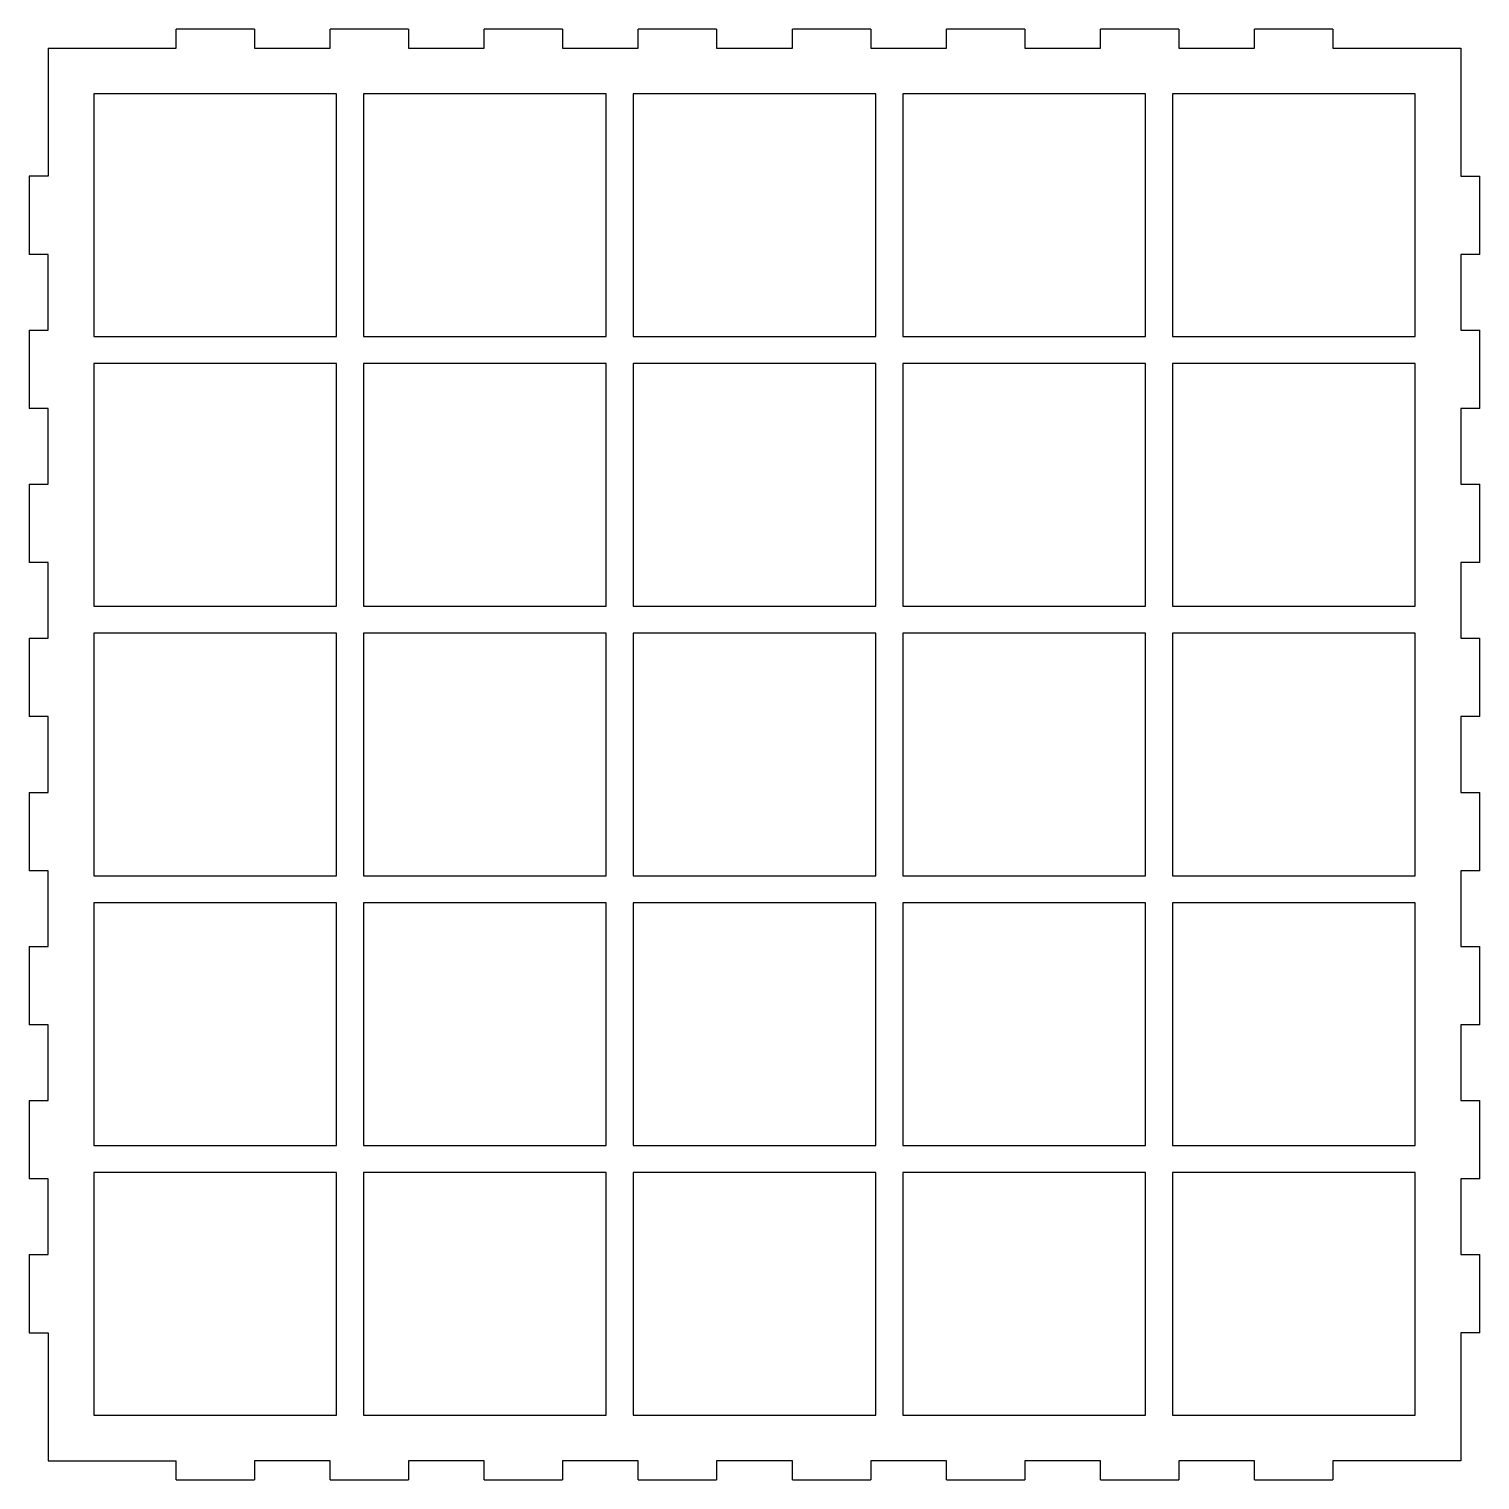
# Model space of a CAD drawing. Header units: millimetres. Extents: x -113 to 113, y -113 to 113.
import ezdxf

# ---------------------------------------------------------------- set-up
doc = ezdxf.new("R2010")
doc.units = ezdxf.units.MM
doc.layers.add('Shape2DView', color=7, linetype='CONTINUOUS')

msp = doc.modelspace()

# ---------------------------------------------------------------- linework, layer by layer
at = {"layer": 'Shape2DView'}
for p, q in [((-90.1, 110), (-90.1, 113)), ((-77.9, 113), (-90.1, 113)), ((-77.9, 113), (-77.9, 110)), ((-66.1, 110), (-66.1, 113)), ((-53.9, 113), (-66.1, 113)), ((-53.9, 113), (-53.9, 110)), ((-42.1, 110), (-42.1, 113)), ((-29.9, 113), (-42.1, 113)), ((-29.9, 113), (-29.9, 110)), ((-18.1, 110), (-18.1, 113)), ((-5.9, 113), (-18.1, 113)), ((-5.9, 113), (-5.9, 110)), ((5.9, 110), (5.9, 113)), ((18.1, 113), (5.9, 113)), ((18.1, 113), (18.1, 110)), ((29.9, 110), (29.9, 113)), ((42.1, 113), (29.9, 113)), ((42.1, 113), (42.1, 110)), ((53.9, 110), (53.9, 113)), ((66.1, 113), (53.9, 113)), ((66.1, 113), (66.1, 110)), ((77.9, 110), (77.9, 113)), ((90.1, 113), (77.9, 113)), ((90.1, 113), (90.1, 110)), ((-110, 110), (-110, 90.1)), ((-110, 110), (-90.1, 110)), ((-77.9, 110), (-66.1, 110)), ((-53.9, 110), (-42.1, 110)), ((-29.9, 110), (-18.1, 110)), ((-5.9, 110), (5.9, 110)), ((18.1, 110), (29.9, 110)), ((42.1, 110), (53.9, 110)), ((66.1, 110), (77.9, 110)), ((90.1, 110), (110, 110)), ((110, 110), (110, 90.1)), ((-102.9, 102.9), (-102.9, 65.1)), ((-65.1, 102.9), (-102.9, 102.9)), ((-65.1, 65.1), (-65.1, 102.9)), ((-60.9, 102.9), (-60.9, 65.1)), ((-23.1, 102.9), (-60.9, 102.9)), ((-23.1, 65.1), (-23.1, 102.9)), ((-18.9, 102.9), (-18.9, 65.1)), ((18.9, 102.9), (-18.9, 102.9)), ((18.9, 65.1), (18.9, 102.9)), ((23.1, 102.9), (23.1, 65.1)), ((60.9, 102.9), (23.1, 102.9)), ((60.9, 65.1), (60.9, 102.9)), ((65.1, 102.9), (65.1, 65.1)), ((102.9, 102.9), (65.1, 102.9)), ((102.9, 65.1), (102.9, 102.9)), ((-113, 90.1), (-113, 77.9)), ((-110, 90.1), (-113, 90.1)), ((110, 90.1), (113, 90.1)), ((113, 77.9), (113, 90.1)), ((-110, 77.9), (-113, 77.9)), ((-110, 66.1), (-110, 77.9)), ((113, 77.9), (110, 77.9)), ((110, 77.9), (110, 66.1)), ((-113, 66.1), (-113, 53.9)), ((-113, 66.1), (-110, 66.1)), ((110, 66.1), (113, 66.1)), ((113, 53.9), (113, 66.1)), ((-102.9, 65.1), (-65.1, 65.1)), ((-60.9, 65.1), (-23.1, 65.1)), ((-18.9, 65.1), (18.9, 65.1)), ((23.1, 65.1), (60.9, 65.1)), ((65.1, 65.1), (102.9, 65.1)), ((-102.9, 60.9), (-102.9, 23.1)), ((-65.1, 60.9), (-102.9, 60.9)), ((-65.1, 23.1), (-65.1, 60.9)), ((-60.9, 60.9), (-60.9, 23.1)), ((-23.1, 60.9), (-60.9, 60.9)), ((-23.1, 23.1), (-23.1, 60.9)), ((-18.9, 60.9), (-18.9, 23.1)), ((18.9, 60.9), (-18.9, 60.9)), ((18.9, 23.1), (18.9, 60.9)), ((23.1, 60.9), (23.1, 23.1)), ((60.9, 60.9), (23.1, 60.9)), ((60.9, 23.1), (60.9, 60.9)), ((65.1, 60.9), (65.1, 23.1)), ((102.9, 60.9), (65.1, 60.9)), ((102.9, 23.1), (102.9, 60.9)), ((-110, 53.9), (-113, 53.9)), ((-110, 42.1), (-110, 53.9)), ((113, 53.9), (110, 53.9)), ((110, 53.9), (110, 42.1)), ((-113, 42.1), (-113, 29.9)), ((-113, 42.1), (-110, 42.1)), ((110, 42.1), (113, 42.1)), ((113, 29.9), (113, 42.1)), ((-110, 29.9), (-113, 29.9)), ((-110, 18.1), (-110, 29.9)), ((113, 29.9), (110, 29.9)), ((110, 29.9), (110, 18.1)), ((-102.9, 23.1), (-65.1, 23.1)), ((-60.9, 23.1), (-23.1, 23.1)), ((-18.9, 23.1), (18.9, 23.1)), ((23.1, 23.1), (60.9, 23.1)), ((65.1, 23.1), (102.9, 23.1)), ((-113, 18.1), (-113, 5.9)), ((-113, 18.1), (-110, 18.1)), ((-102.9, 18.9), (-102.9, -18.9)), ((-65.1, 18.9), (-102.9, 18.9)), ((-65.1, -18.9), (-65.1, 18.9)), ((-60.9, 18.9), (-60.9, -18.9)), ((-23.1, 18.9), (-60.9, 18.9)), ((-23.1, -18.9), (-23.1, 18.9)), ((-18.9, 18.9), (-18.9, -18.9)), ((18.9, 18.9), (-18.9, 18.9)), ((18.9, -18.9), (18.9, 18.9)), ((23.1, 18.9), (23.1, -18.9)), ((60.9, 18.9), (23.1, 18.9)), ((60.9, -18.9), (60.9, 18.9)), ((65.1, 18.9), (65.1, -18.9)), ((102.9, 18.9), (65.1, 18.9)), ((102.9, -18.9), (102.9, 18.9)), ((110, 18.1), (113, 18.1)), ((113, 5.9), (113, 18.1)), ((-110, 5.9), (-113, 5.9)), ((-110, -5.9), (-110, 5.9)), ((113, 5.9), (110, 5.9)), ((110, 5.9), (110, -5.9)), ((-113, -5.9), (-113, -18.1)), ((-113, -5.9), (-110, -5.9)), ((110, -5.9), (113, -5.9)), ((113, -18.1), (113, -5.9)), ((-110, -18.1), (-113, -18.1)), ((-110, -29.9), (-110, -18.1)), ((-102.9, -18.9), (-65.1, -18.9)), ((-60.9, -18.9), (-23.1, -18.9)), ((-18.9, -18.9), (18.9, -18.9)), ((23.1, -18.9), (60.9, -18.9)), ((65.1, -18.9), (102.9, -18.9)), ((113, -18.1), (110, -18.1)), ((110, -18.1), (110, -29.9)), ((-102.9, -23.1), (-102.9, -60.9)), ((-65.1, -23.1), (-102.9, -23.1)), ((-65.1, -60.9), (-65.1, -23.1)), ((-60.9, -23.1), (-60.9, -60.9)), ((-23.1, -23.1), (-60.9, -23.1)), ((-23.1, -60.9), (-23.1, -23.1)), ((-18.9, -23.1), (-18.9, -60.9)), ((18.9, -23.1), (-18.9, -23.1)), ((18.9, -60.9), (18.9, -23.1)), ((23.1, -23.1), (23.1, -60.9)), ((60.9, -23.1), (23.1, -23.1)), ((60.9, -60.9), (60.9, -23.1)), ((65.1, -23.1), (65.1, -60.9)), ((102.9, -23.1), (65.1, -23.1)), ((102.9, -60.9), (102.9, -23.1)), ((-113, -29.9), (-113, -42.1)), ((-113, -29.9), (-110, -29.9)), ((110, -29.9), (113, -29.9)), ((113, -42.1), (113, -29.9)), ((-110, -42.1), (-113, -42.1)), ((-110, -53.9), (-110, -42.1)), ((113, -42.1), (110, -42.1)), ((110, -42.1), (110, -53.9)), ((-113, -53.9), (-113, -66.1)), ((-113, -53.9), (-110, -53.9)), ((110, -53.9), (113, -53.9)), ((113, -66.1), (113, -53.9)), ((-102.9, -60.9), (-65.1, -60.9)), ((-60.9, -60.9), (-23.1, -60.9)), ((-18.9, -60.9), (18.9, -60.9)), ((23.1, -60.9), (60.9, -60.9)), ((65.1, -60.9), (102.9, -60.9)), ((-102.9, -65.1), (-102.9, -102.9)), ((-65.1, -65.1), (-102.9, -65.1)), ((-65.1, -102.9), (-65.1, -65.1)), ((-60.9, -65.1), (-60.9, -102.9)), ((-23.1, -65.1), (-60.9, -65.1)), ((-23.1, -102.9), (-23.1, -65.1)), ((-18.9, -65.1), (-18.9, -102.9)), ((18.9, -65.1), (-18.9, -65.1)), ((18.9, -102.9), (18.9, -65.1)), ((23.1, -65.1), (23.1, -102.9)), ((60.9, -65.1), (23.1, -65.1)), ((60.9, -102.9), (60.9, -65.1)), ((65.1, -65.1), (65.1, -102.9)), ((102.9, -65.1), (65.1, -65.1)), ((102.9, -102.9), (102.9, -65.1)), ((-110, -66.1), (-113, -66.1)), ((-110, -77.9), (-110, -66.1)), ((113, -66.1), (110, -66.1)), ((110, -66.1), (110, -77.9)), ((-113, -77.9), (-113, -90.1)), ((-113, -77.9), (-110, -77.9)), ((110, -77.9), (113, -77.9)), ((113, -90.1), (113, -77.9)), ((-113, -90.1), (-110, -90.1)), ((-110, -90.1), (-110, -110)), ((113, -90.1), (110, -90.1)), ((110, -90.1), (110, -110)), ((-102.9, -102.9), (-65.1, -102.9)), ((-60.9, -102.9), (-23.1, -102.9)), ((-18.9, -102.9), (18.9, -102.9)), ((23.1, -102.9), (60.9, -102.9)), ((65.1, -102.9), (102.9, -102.9)), ((-110, -110), (-90.1, -110)), ((-90.1, -113), (-90.1, -110)), ((-66.1, -110), (-77.9, -110)), ((-77.9, -110), (-77.9, -113)), ((-66.1, -113), (-66.1, -110)), ((-42.1, -110), (-53.9, -110)), ((-53.9, -110), (-53.9, -113)), ((-42.1, -113), (-42.1, -110)), ((-18.1, -110), (-29.9, -110)), ((-29.9, -110), (-29.9, -113)), ((-18.1, -113), (-18.1, -110)), ((5.9, -110), (-5.9, -110)), ((-5.9, -110), (-5.9, -113)), ((5.9, -113), (5.9, -110)), ((29.9, -110), (18.1, -110)), ((18.1, -110), (18.1, -113)), ((29.9, -113), (29.9, -110)), ((53.9, -110), (42.1, -110)), ((42.1, -110), (42.1, -113)), ((53.9, -113), (53.9, -110)), ((77.9, -110), (66.1, -110)), ((66.1, -110), (66.1, -113)), ((77.9, -113), (77.9, -110)), ((110, -110), (90.1, -110)), ((90.1, -110), (90.1, -113)), ((-90.1, -113), (-77.9, -113)), ((-66.1, -113), (-53.9, -113)), ((-42.1, -113), (-29.9, -113)), ((-18.1, -113), (-5.9, -113)), ((5.9, -113), (18.1, -113)), ((29.9, -113), (42.1, -113)), ((53.9, -113), (66.1, -113)), ((77.9, -113), (90.1, -113))]:
    msp.add_line(p, q, dxfattribs=at)

doc.saveas('drawing.dxf')
